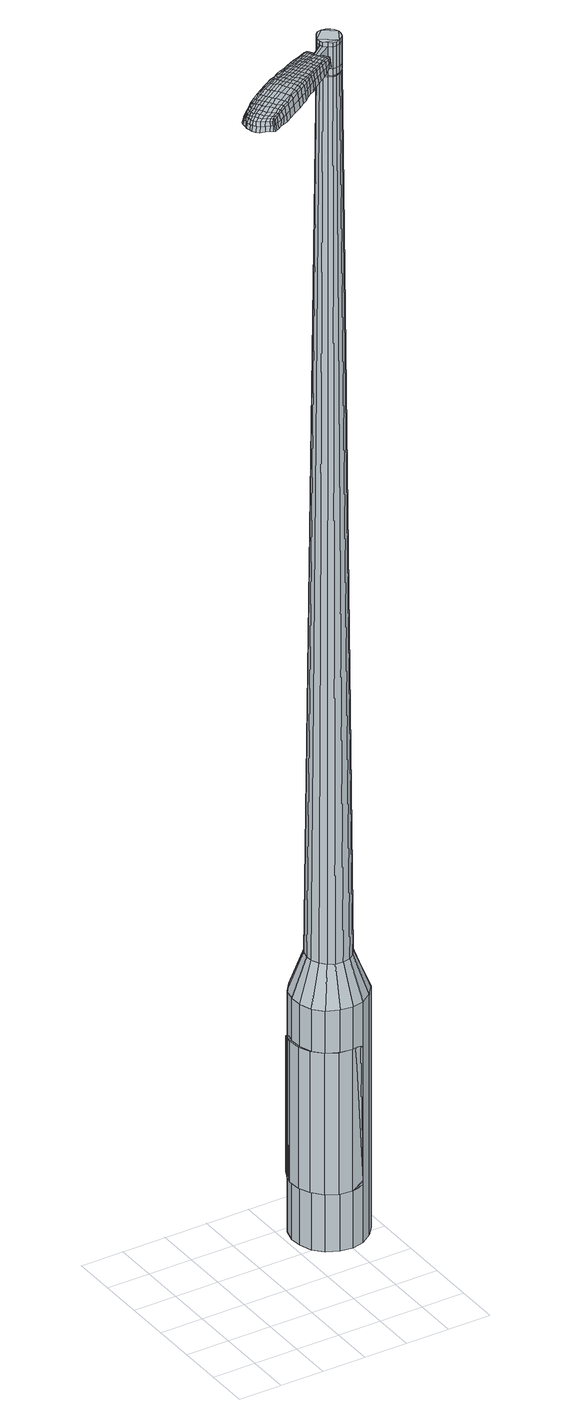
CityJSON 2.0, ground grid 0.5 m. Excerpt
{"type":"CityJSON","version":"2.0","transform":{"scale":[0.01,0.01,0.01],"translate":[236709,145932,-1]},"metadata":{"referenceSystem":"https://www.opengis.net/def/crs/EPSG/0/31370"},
"CityObjects":{
"object1":{"type":"GenericCityObject","attributes":{"cluster":701,"mean_distance_to_centroid":0.222,"new_centroid_x":236710.99,"new_centroid_y":145933.77,"mean_distance_to_camera":10.14,"H1":7.83,"H2":7.66,"Z_final":113.76,"cluster2":-1,"proj_x":236708.75,"proj_y":145930.34,"id_line":43641,"bearing_l":123.21,"distance":4.1,"orientation":"left","G_obj":213.21},"geometry":[{"type":"MultiSurface","lod":"2","boundaries":[[[0,1,2,3]],[[1,4,5,2]],[[4,6,7,5]],[[6,8,9,7]],[[8,10,11,9]],[[10,12,13,11]],[[12,14,15,13]],[[14,16,17,15]],[[16,18,19,17]],[[18,20,21,19]],[[20,22,23,21]],[[22,24,25,23]],[[24,26,27,25]],[[26,28,29,27]],[[28,30,31,29]],[[30,32,33,31]],[[32,34,35,33]],[[34,0,3,35]],[[36,37,38,39]],[[38,40,41,42]],[[41,43,42]],[[42,44,45,46]],[[45,47,46]],[[46,48,49,50]],[[49,51,50]],[[42,46,50,38]],[[50,52,39,38]],[[53,36,39]],[[2,5,7,35]],[[7,9,11,15]],[[11,13,15]],[[15,17,19,23]],[[19,21,23]],[[23,25,27,31]],[[27,29,31]],[[15,23,31,7]],[[31,33,35,7]],[[3,2,35]],[[1,0,54,55]],[[0,34,56,54]],[[34,32,57,56]],[[32,30,58,57]],[[30,28,59,58]],[[28,26,60,59]],[[26,24,61,60]],[[24,22,62,61]],[[22,20,63,62]],[[20,18,64,63]],[[18,16,65,64]],[[16,14,66,65]],[[14,12,67,66]],[[12,10,68,67]],[[10,8,69,68]],[[8,6,70,69]],[[6,4,71,70]],[[4,1,55,71]],[[55,54,72,73]],[[54,56,74,72]],[[56,57,75,74]],[[57,58,76,75]],[[58,59,77,76]],[[59,60,78,77]],[[60,61,79,78]],[[61,62,80,79]],[[62,63,81,80]],[[63,64,82,81]],[[64,65,83,82]],[[65,66,84,83]],[[66,67,85,84]],[[67,68,86,85]],[[68,69,87,86]],[[69,70,88,87]],[[70,71,89,88]],[[71,55,73,89]],[[90,91,92,73]],[[74,93,91,90]],[[94,95,93,74]],[[96,97,95,94]],[[98,99,97,96]],[[78,100,99,98]],[[101,102,100,78]],[[80,103,102,101]],[[104,105,103,80]],[[106,107,105,104]],[[108,109,107,106]],[[110,111,109,108]],[[112,113,111,110]],[[114,115,113,112]],[[87,116,115,114]],[[88,117,116,87]],[[118,119,117,88]],[[73,92,119,118]],[[120,121,122,123]],[[124,120,123,125]],[[126,124,125,127]],[[128,126,127,129]],[[130,128,129,131]],[[132,130,131,133]],[[134,132,133,135]],[[136,134,135,137]],[[138,136,137,139]],[[140,138,139,141]],[[142,140,141,143]],[[144,142,143,145]],[[146,144,145,147]],[[148,146,147,149]],[[150,148,149,151]],[[152,150,151,153]],[[72,90,73]],[[72,74,90]],[[75,94,74]],[[75,76,96,94]],[[76,77,98,96]],[[77,78,98]],[[79,101,78]],[[79,80,101]],[[81,104,80]],[[81,82,106,104]],[[82,83,108,106]],[[83,84,110,108]],[[84,85,112,110]],[[85,86,114,112]],[[86,87,114]],[[89,118,88]],[[89,73,118]],[[154,92,91]],[[155,119,92]],[[155,117,119]],[[156,115,116]],[[156,157,113,115]],[[157,158,111,113]],[[158,159,109,111]],[[159,160,107,109]],[[160,161,105,107]],[[161,103,105]],[[162,102,103]],[[162,100,102]],[[163,99,100]],[[163,164,97,99]],[[164,165,95,97]],[[165,93,95]],[[154,91,93]],[[39,52,152,166]],[[92,154,167,153]],[[53,39,166,121]],[[154,93,122,167]],[[36,53,121,120]],[[93,165,123,122]],[[37,36,120,124]],[[165,164,125,123]],[[38,37,124,126]],[[164,163,127,125]],[[40,38,126,128]],[[163,100,129,127]],[[41,40,128,130]],[[100,162,131,129]],[[43,41,130,132]],[[162,103,133,131]],[[42,43,132,134]],[[103,161,135,133]],[[44,42,134,136]],[[161,160,137,135]],[[45,44,136,138]],[[160,159,139,137]],[[47,45,138,140]],[[159,158,141,139]],[[46,47,140,142]],[[158,157,143,141]],[[48,46,142,144]],[[157,156,145,143]],[[49,48,144,146]],[[156,116,147,145]],[[51,49,146,148]],[[116,117,149,147]],[[50,51,148,150]],[[117,155,151,149]],[[52,50,150,152]],[[155,92,153,151]],[[152,153,168,169]],[[153,167,170,168]],[[167,122,171,170]],[[122,121,172,171]],[[121,166,173,172]],[[166,152,169,173]],[[174,175,176,177]],[[178,174,177,179]],[[174,178,180,181]],[[175,174,181,182]],[[183,184,185,186]],[[187,183,186,188]],[[183,187,189,190]],[[184,183,190,191]],[[192,193,194,195]],[[196,192,195,197]],[[192,196,198,199]],[[193,192,199,200]],[[201,202,203,204]],[[205,201,204,206]],[[201,205,207,208]],[[202,201,208,209]],[[210,211,212,213]],[[214,210,213,215]],[[210,214,216,217]],[[211,210,217,218]],[[219,220,221,222]],[[223,219,222,224]],[[219,223,225,226]],[[220,219,226,227]],[[228,229,230,231]],[[220,228,231,221]],[[228,220,227,232]],[[229,228,232,233]],[[234,235,236,237]],[[229,234,237,230]],[[234,229,233,238]],[[235,234,238,239]],[[240,178,179,241]],[[235,240,241,236]],[[240,235,239,242]],[[178,240,242,180]],[[243,244,245,246]],[[247,243,246,248]],[[243,247,249,250]],[[244,243,250,251]],[[252,253,254,255]],[[244,252,255,245]],[[252,244,251,256]],[[253,252,256,257]],[[258,259,260,261]],[[253,258,261,254]],[[258,253,257,262]],[[259,258,262,263]],[[264,265,266,267]],[[259,264,267,260]],[[264,259,263,268]],[[265,264,268,269]],[[270,175,182,271]],[[265,270,271,266]],[[270,265,269,272]],[[175,270,272,176]],[[273,274,275,276]],[[277,273,276,278]],[[273,277,279,280]],[[274,273,280,281]],[[282,283,284,285]],[[274,282,285,275]],[[282,274,281,286]],[[283,282,286,287]],[[288,289,290,291]],[[283,288,291,284]],[[288,283,287,292]],[[289,288,292,293]],[[294,187,188,295]],[[289,294,295,290]],[[294,289,293,296]],[[187,294,296,189]],[[297,298,299,300]],[[301,297,300,302]],[[297,301,303,304]],[[298,297,304,305]],[[306,307,308,309]],[[298,306,309,299]],[[306,298,305,310]],[[307,306,310,311]],[[312,313,314,315]],[[307,312,315,308]],[[312,307,311,316]],[[313,312,316,317]],[[318,319,320,321]],[[313,318,321,314]],[[318,313,317,322]],[[319,318,322,323]],[[324,184,191,325]],[[319,324,325,320]],[[324,319,323,326]],[[184,324,326,185]],[[327,213,212,328]],[[329,327,328,330]],[[327,329,331,332]],[[213,327,332,215]],[[333,329,330,334]],[[335,333,334,336]],[[333,335,337,338]],[[329,333,338,331]],[[339,335,336,340]],[[341,339,340,342]],[[339,341,343,344]],[[335,339,344,337]],[[345,341,342,346]],[[347,345,346,348]],[[345,347,349,350]],[[341,345,350,343]],[[351,347,348,352]],[[202,351,352,203]],[[351,202,209,353]],[[347,351,353,349]],[[354,355,200,199]],[[356,354,199,198]],[[354,356,357,358]],[[355,354,358,359]],[[360,361,359,358]],[[362,360,358,357]],[[360,362,363,364]],[[361,360,364,365]],[[366,367,365,364]],[[368,366,364,363]],[[366,368,369,370]],[[367,366,370,371]],[[372,373,371,370]],[[374,372,370,369]],[[372,374,207,205]],[[373,372,205,206]],[[375,376,377,378]],[[277,375,378,279]],[[375,277,278,379]],[[376,375,379,380]],[[381,196,197,382]],[[376,381,382,377]],[[381,376,380,383]],[[196,381,383,198]],[[384,385,386,387]],[[223,384,387,225]],[[384,223,224,388]],[[385,384,388,389]],[[390,391,392,393]],[[385,390,393,386]],[[390,385,389,394]],[[391,390,394,395]],[[396,193,200,397]],[[391,396,397,392]],[[396,391,395,398]],[[193,396,398,194]],[[399,400,401,402]],[[181,399,402,182]],[[399,181,180,403]],[[400,399,403,404]],[[405,406,407,408]],[[400,405,408,401]],[[405,400,404,409]],[[406,405,409,410]],[[411,204,203,412]],[[406,411,412,407]],[[411,406,410,413]],[[204,411,413,206]],[[414,415,416,417]],[[186,414,417,188]],[[414,186,185,418]],[[415,414,418,419]],[[420,208,207,421]],[[415,420,421,416]],[[420,415,419,422]],[[208,420,422,209]],[[423,424,425,426]],[[301,423,426,303]],[[423,301,302,427]],[[424,423,427,428]],[[429,214,215,430]],[[424,429,430,425]],[[429,424,428,431]],[[214,429,431,216]],[[432,433,434,435]],[[247,432,435,249]],[[432,247,248,436]],[[433,432,436,437]],[[438,439,440,441]],[[433,438,441,434]],[[438,433,437,442]],[[439,438,442,443]],[[444,211,218,445]],[[439,444,445,440]],[[444,439,443,446]],[[211,444,446,212]],[[447,448,437,436]],[[246,447,436,248]],[[447,246,245,449]],[[448,447,449,450]],[[451,452,443,442]],[[448,451,442,437]],[[451,448,450,453]],[[452,451,453,454]],[[455,328,212,446]],[[452,455,446,443]],[[455,452,454,456]],[[328,455,456,330]],[[457,458,459,460]],[[304,457,460,305]],[[457,304,303,426]],[[458,457,426,425]],[[461,332,331,462]],[[458,461,462,459]],[[461,458,425,430]],[[332,461,430,215]],[[463,464,450,449]],[[255,463,449,245]],[[463,255,254,465]],[[464,463,465,466]],[[467,468,454,453]],[[464,467,453,450]],[[467,464,466,469]],[[468,467,469,470]],[[471,334,330,456]],[[468,471,456,454]],[[471,468,470,472]],[[334,471,472,336]],[[473,474,475,476]],[[310,473,476,311]],[[473,310,305,460]],[[474,473,460,459]],[[477,338,337,478]],[[474,477,478,475]],[[477,474,459,462]],[[338,477,462,331]],[[479,480,466,465]],[[261,479,465,254]],[[479,261,260,481]],[[480,479,481,482]],[[483,484,470,469]],[[480,483,469,466]],[[483,480,482,485]],[[484,483,485,486]],[[487,340,336,472]],[[484,487,472,470]],[[487,484,486,488]],[[340,487,488,342]],[[489,490,491,492]],[[316,489,492,317]],[[489,316,311,476]],[[490,489,476,475]],[[493,344,343,494]],[[490,493,494,491]],[[493,490,475,478]],[[344,493,478,337]],[[495,496,482,481]],[[267,495,481,260]],[[495,267,266,497]],[[496,495,497,498]],[[499,500,486,485]],[[496,499,485,482]],[[499,496,498,501]],[[500,499,501,502]],[[503,346,342,488]],[[500,503,488,486]],[[503,500,502,504]],[[346,503,504,348]],[[505,506,507,508]],[[322,505,508,323]],[[505,322,317,492]],[[506,505,492,491]],[[509,350,349,510]],[[506,509,510,507]],[[509,506,491,494]],[[350,509,494,343]],[[511,512,498,497]],[[271,511,497,266]],[[511,271,182,402]],[[512,511,402,401]],[[513,514,502,501]],[[512,513,501,498]],[[513,512,401,408]],[[514,513,408,407]],[[515,352,348,504]],[[514,515,504,502]],[[515,514,407,412]],[[352,515,412,203]],[[516,517,419,418]],[[326,516,418,185]],[[516,326,323,508]],[[517,516,508,507]],[[518,353,209,422]],[[517,518,422,419]],[[518,517,507,510]],[[353,518,510,349]],[[519,520,380,379]],[[276,519,379,278]],[[519,276,275,521]],[[520,519,521,522]],[[523,356,198,383]],[[520,523,383,380]],[[523,520,522,524]],[[356,523,524,357]],[[525,526,527,528]],[[226,525,528,227]],[[525,226,225,387]],[[526,525,387,386]],[[529,530,531,532]],[[526,529,532,527]],[[529,526,386,393]],[[530,529,393,392]],[[533,355,359,534]],[[530,533,534,531]],[[533,530,392,397]],[[355,533,397,200]],[[535,536,522,521]],[[285,535,521,275]],[[535,285,284,537]],[[536,535,537,538]],[[539,362,357,524]],[[536,539,524,522]],[[539,536,538,540]],[[362,539,540,363]],[[541,542,543,544]],[[232,541,544,233]],[[541,232,227,528]],[[542,541,528,527]],[[545,546,547,548]],[[542,545,548,543]],[[545,542,527,532]],[[546,545,532,531]],[[549,361,365,550]],[[546,549,550,547]],[[549,546,531,534]],[[361,549,534,359]],[[551,552,538,537]],[[291,551,537,284]],[[551,291,290,553]],[[552,551,553,554]],[[555,368,363,540]],[[552,555,540,538]],[[555,552,554,556]],[[368,555,556,369]],[[557,558,559,560]],[[238,557,560,239]],[[557,238,233,544]],[[558,557,544,543]],[[561,562,563,564]],[[558,561,564,559]],[[561,558,543,548]],[[562,561,548,547]],[[565,367,371,566]],[[562,565,566,563]],[[565,562,547,550]],[[367,565,550,365]],[[567,568,554,553]],[[295,567,553,290]],[[567,295,188,417]],[[568,567,417,416]],[[569,374,369,556]],[[568,569,556,554]],[[569,568,416,421]],[[374,569,421,207]],[[570,571,404,403]],[[242,570,403,180]],[[570,242,239,560]],[[571,570,560,559]],[[572,573,410,409]],[[571,572,409,404]],[[572,571,559,564]],[[573,572,564,563]],[[574,373,206,413]],[[573,574,413,410]],[[574,573,563,566]],[[373,574,566,371]],[[575,576,577,578]],[[578,577,579,580]],[[581,579,577,582]],[[582,577,576,583]],[[584,585,586,587]],[[587,586,588,589]],[[590,588,586,591]],[[591,586,585,592]],[[593,594,595,596]],[[596,595,597,598]],[[599,597,595,600]],[[600,595,594,601]],[[602,603,604,605]],[[605,604,606,607]],[[608,606,604,609]],[[609,604,603,610]],[[611,612,613,614]],[[614,613,615,616]],[[617,615,613,618]],[[618,613,612,619]],[[620,621,622,623]],[[623,622,624,625]],[[626,624,622,627]],[[627,622,621,628]],[[629,630,631,632]],[[632,631,621,620]],[[628,621,631,633]],[[633,631,630,634]],[[635,636,637,638]],[[638,637,630,629]],[[634,630,637,639]],[[639,637,636,640]],[[580,579,641,642]],[[642,641,636,635]],[[640,636,641,643]],[[643,641,579,581]],[[644,645,646,647]],[[647,646,648,649]],[[650,648,646,651]],[[651,646,645,652]],[[653,654,655,656]],[[656,655,645,644]],[[652,645,655,657]],[[657,655,654,658]],[[659,660,661,662]],[[662,661,654,653]],[[658,654,661,663]],[[663,661,660,664]],[[665,666,667,668]],[[668,667,660,659]],[[664,660,667,669]],[[669,667,666,670]],[[583,576,671,672]],[[672,671,666,665]],[[670,666,671,673]],[[673,671,576,575]],[[674,675,676,677]],[[677,676,678,679]],[[680,678,676,681]],[[681,676,675,682]],[[683,684,685,686]],[[686,685,675,674]],[[682,675,685,687]],[[687,685,684,688]],[[689,690,691,692]],[[692,691,684,683]],[[688,684,691,693]],[[693,691,690,694]],[[589,588,695,696]],[[696,695,690,689]],[[694,690,695,697]],[[697,695,588,590]],[[698,699,700,701]],[[701,700,702,703]],[[704,702,700,705]],[[705,700,699,706]],[[707,708,709,710]],[[710,709,699,698]],[[706,699,709,711]],[[711,709,708,712]],[[713,714,715,716]],[[716,715,708,707]],[[712,708,715,717]],[[717,715,714,718]],[[719,720,721,722]],[[722,721,714,713]],[[718,714,721,723]],[[723,721,720,724]],[[592,585,725,726]],[[726,725,720,719]],[[724,720,725,727]],[[727,725,585,584]],[[611,614,728,729]],[[729,728,730,731]],[[732,730,728,733]],[[733,728,614,616]],[[731,730,734,735]],[[735,734,736,737]],[[738,736,734,739]],[[739,734,730,732]],[[737,736,740,741]],[[741,740,742,743]],[[744,742,740,745]],[[745,740,736,738]],[[743,742,746,747]],[[747,746,748,749]],[[750,748,746,751]],[[751,746,742,744]],[[749,748,752,753]],[[753,752,603,602]],[[610,603,752,754]],[[754,752,748,750]],[[601,755,756,600]],[[600,756,757,599]],[[758,757,756,759]],[[759,756,755,760]],[[760,761,762,759]],[[759,762,763,758]],[[764,763,762,765]],[[765,762,761,766]],[[766,767,768,765]],[[765,768,769,764]],[[770,769,768,771]],[[771,768,767,772]],[[772,773,774,771]],[[771,774,775,770]],[[608,775,774,606]],[[606,774,773,607]],[[776,777,778,779]],[[779,778,678,680]],[[679,678,778,780]],[[780,778,777,781]],[[598,597,782,783]],[[783,782,777,776]],[[781,777,782,784]],[[784,782,597,599]],[[785,786,787,788]],[[788,787,624,626]],[[625,624,787,789]],[[789,787,786,790]],[[791,792,793,794]],[[794,793,786,785]],[[790,786,793,795]],[[795,793,792,796]],[[601,594,797,798]],[[798,797,792,791]],[[796,792,797,799]],[[799,797,594,593]],[[800,801,802,803]],[[803,802,582,583]],[[581,582,802,804]],[[804,802,801,805]],[[806,807,808,809]],[[809,808,801,800]],[[805,801,808,810]],[[810,808,807,811]],[[602,605,812,813]],[[813,812,807,806]],[[811,807,812,814]],[[814,812,605,607]],[[815,816,817,818]],[[818,817,587,589]],[[584,587,817,819]],[[819,817,816,820]],[[608,609,821,822]],[[822,821,816,815]],[[820,816,821,823]],[[823,821,609,610]],[[824,825,826,827]],[[827,826,702,704]],[[703,702,826,828]],[[828,826,825,829]],[[616,615,830,831]],[[831,830,825,824]],[[829,825,830,832]],[[832,830,615,617]],[[833,648,834]],[[834,648,650]],[[649,648,835]],[[835,648,833,836]],[[837,838,839,840]],[[840,839,833,834]],[[836,833,839,841]],[[841,839,838,842]],[[619,612,843,844]],[[844,843,838,837]],[[842,838,843,845]],[[845,843,612,611]],[[836,846,847,835]],[[835,847,647,649]],[[644,647,847,848]],[[848,847,846,849]],[[842,850,851,841]],[[841,851,846,836]],[[849,846,851,852]],[[852,851,850,853]],[[611,729,854,845]],[[845,854,850,842]],[[853,850,854,855]],[[855,854,729,731]],[[856,857,858,859]],[[859,858,705,706]],[[704,705,858,827]],[[827,858,857,824]],[[732,733,860,861]],[[861,860,857,856]],[[824,857,860,831]],[[831,860,733,616]],[[849,862,863,848]],[[848,863,656,644]],[[653,656,863,864]],[[864,863,862,865]],[[853,866,867,852]],[[852,867,862,849]],[[865,862,867,868]],[[868,867,866,869]],[[731,735,870,855]],[[855,870,866,853]],[[869,866,870,871]],[[871,870,735,737]],[[872,873,874,875]],[[875,874,711,712]],[[706,711,874,859]],[[859,874,873,856]],[[738,739,876,877]],[[877,876,873,872]],[[856,873,876,861]],[[861,876,739,732]],[[865,878,879,864]],[[864,879,662,653]],[[659,662,879,880]],[[880,879,878,881]],[[869,882,883,868]],[[868,883,878,865]],[[881,878,883,884]],[[884,883,882,885]],[[737,741,886,871]],[[871,886,882,869]],[[885,882,886,887]],[[887,886,741,743]],[[888,889,890,891]],[[891,890,717,718]],[[712,717,890,875]],[[875,890,889,872]],[[744,745,892,893]],[[893,892,889,888]],[[872,889,892,877]],[[877,892,745,738]],[[881,894,895,880]],[[880,895,668,659]],[[665,668,895,896]],[[896,895,894,897]],[[885,898,899,884]],[[884,899,894,881]],[[897,894,899,900]],[[900,899,898,901]],[[743,747,902,887]],[[887,902,898,885]],[[901,898,902,903]],[[903,902,747,749]],[[904,905,906,907]],[[907,906,723,724]],[[718,723,906,891]],[[891,906,905,888]],[[750,751,908,909]],[[909,908,905,904]],[[888,905,908,893]],[[893,908,751,744]],[[897,910,911,896]],[[896,911,672,665]],[[583,672,911,803]],[[803,911,910,800]],[[901,912,913,900]],[[900,913,910,897]],[[800,910,913,809]],[[809,913,912,806]],[[749,753,914,903]],[[903,914,912,901]],[[806,912,914,813]],[[813,914,753,602]],[[820,915,916,819]],[[819,916,727,584]],[[724,727,916,907]],[[907,916,915,904]],[[610,754,917,823]],[[823,917,915,820]],[[904,915,917,909]],[[909,917,754,750]],[[781,918,919,780]],[[780,919,677,679]],[[674,677,919,920]],[[920,919,918,921]],[[599,757,922,784]],[[784,922,918,781]],[[921,918,922,923]],[[923,922,757,758]],[[924,925,926,927]],[[927,926,627,628]],[[626,627,926,788]],[[788,926,925,785]],[[928,929,930,931]],[[931,930,925,924]],[[785,925,930,794]],[[794,930,929,791]],[[760,755,932,933]],[[933,932,929,928]],[[791,929,932,798]],[[798,932,755,601]],[[921,934,935,920]],[[920,935,686,674]],[[683,686,935,936]],[[936,935,934,937]],[[758,763,938,923]],[[923,938,934,921]],[[937,934,938,939]],[[939,938,763,764]],[[940,941,942,943]],[[943,942,633,634]],[[628,633,942,927]],[[927,942,941,924]],[[944,945,946,947]],[[947,946,941,940]],[[924,941,946,931]],[[931,946,945,928]],[[766,761,948,949]],[[949,948,945,944]],[[928,945,948,933]],[[933,948,761,760]],[[937,950,951,936]],[[936,951,692,683]],[[689,692,951,952]],[[952,951,950,953]],[[764,769,954,939]],[[939,954,950,937]],[[953,950,954,955]],[[955,954,769,770]],[[956,957,958,959]],[[959,958,639,640]],[[634,639,958,943]],[[943,958,957,940]],[[960,961,962,963]],[[963,962,957,956]],[[940,957,962,947]],[[947,962,961,944]],[[772,767,964,965]],[[965,964,961,960]],[[944,961,964,949]],[[949,964,767,766]],[[953,966,967,952]],[[952,967,696,689]],[[589,696,967,818]],[[818,967,966,815]],[[770,775,968,955]],[[955,968,966,953]],[[815,966,968,822]],[[822,968,775,608]],[[805,969,970,804]],[[804,970,643,581]],[[640,643,970,959]],[[959,970,969,956]],[[811,971,972,810]],[[810,972,969,805]],[[956,969,972,963]],[[963,972,971,960]],[[607,773,973,814]],[[814,973,971,811]],[[960,971,973,965]],[[965,973,773,772]],[[575,578,177,176]],[[578,580,179,177]],[[590,591,190,189]],[[591,592,191,190]],[[593,596,195,194]],[[596,598,197,195]],[[617,618,217,216]],[[618,619,218,217]],[[620,623,222,221]],[[623,625,224,222]],[[629,632,231,230]],[[632,620,221,231]],[[635,638,237,236]],[[638,629,230,237]],[[580,642,241,179]],[[642,635,236,241]],[[650,651,250,249]],[[651,652,251,250]],[[652,657,256,251]],[[657,658,257,256]],[[658,663,262,257]],[[663,664,263,262]],[[664,669,268,263]],[[669,670,269,268]],[[670,673,272,269]],[[673,575,176,272]],[[680,681,280,279]],[[681,682,281,280]],[[682,687,286,281]],[[687,688,287,286]],[[688,693,292,287]],[[693,694,293,292]],[[694,697,296,293]],[[697,590,189,296]],[[698,701,300,299]],[[701,703,302,300]],[[707,710,309,308]],[[710,698,299,309]],[[713,716,315,314]],[[716,707,308,315]],[[719,722,321,320]],[[722,713,314,321]],[[592,726,325,191]],[[726,719,320,325]],[[776,779,378,377]],[[779,680,279,378]],[[598,783,382,197]],[[783,776,377,382]],[[625,789,388,224]],[[789,790,389,388]],[[790,795,394,389]],[[795,796,395,394]],[[796,799,398,395]],[[799,593,194,398]],[[703,828,427,302]],[[828,829,428,427]],[[829,832,431,428]],[[832,617,216,431]],[[834,435,434]],[[834,650,249,435]],[[837,840,441,440]],[[840,834,434,441]],[[619,844,445,218]],[[844,837,440,445]],[[974,975,976,977]],[[978,979,977,976]],[[980,981,982,983]],[[984,985,986,987]],[[975,988,989,976]],[[990,978,976,989]],[[991,980,983,992]],[[993,994,985,984]],[[988,995,996,989]],[[996,997,990,989]],[[998,991,992,999]],[[1000,994,993,1001]],[[995,1002,1003,996]],[[1003,1004,997,996]],[[1005,998,999,1006]],[[1007,1000,1001,1008]],[[1009,1010,1011,1012]],[[1013,1014,1010,1009]],[[1013,1015,1016,1014]],[[1015,1017,1018,1016]],[[1019,1020,1021,1022]],[[1023,1024,1020,1019]],[[1025,1024,1023]],[[1026,1027,1024,1025]],[[1022,1011,1010,1019]],[[1019,1010,1014,1023]],[[1014,1016,1025,1023]],[[1016,1018,1026,1025]],[[983,982,979,978]],[[992,983,978,990]],[[997,999,992,990]],[[1004,1006,999,997]],[[984,987,981,980]],[[993,984,980,991]],[[1001,993,991,998]],[[1008,1001,998,1005]],[[985,1009,1012,986]],[[994,1013,1009,985]],[[1015,1013,994,1000]],[[1017,1015,1000,1007]],[[1028,1029,1030,1031]],[[1030,1032,1033,1034]],[[1030,1034,1035,1036]],[[1030,1036,1031]],[[1037,1028,1031,1038]],[[1039,1038,1031,1040]],[[1041,1040,1031]],[[1042,1030,1029,1043]],[[1044,1042,1043,1045]],[[1046,1044,1045,1047]],[[1048,1046,1047,1049]],[[1050,1048,1049,1051]],[[1051,1052,1053,1054]],[[1051,1054,1055,1056]],[[1051,1056,1057,1058]],[[1057,1059,1060,1061]],[[1057,1061,1062,1063]],[[1057,1063,1058]],[[1051,1058,1050]],[[1064,1065,1029,1028]],[[1066,1067,1032,1030]],[[1068,1069,1041,1031]],[[1065,1070,1043,1029]],[[1071,1066,1030,1042]],[[1070,1072,1045,1043]],[[1073,1071,1042,1044]],[[1072,1074,1047,1045]],[[1075,1073,1044,1046]],[[1074,1076,1049,1047]],[[1077,1075,1046,1048]],[[1076,1078,1051,1049]],[[1079,1077,1048,1050]],[[1078,1080,1052,1051]],[[1081,1082,1059,1057]],[[1083,1079,1050,1058]],[[1053,1052,1080,1084]],[[1054,1053,1084,1085]],[[1055,1054,1085,1086]],[[1056,1055,1086,1087]],[[1057,1056,1087,1081]],[[1088,1064,1028,1037]],[[1089,1088,1037,1038]],[[1090,1089,1038,1039]],[[1091,1090,1039,1040]],[[1069,1091,1040,1041]],[[1033,1032,1067,1092]],[[1060,1059,1082,1093]],[[1034,1033,1092,1094]],[[1035,1034,1094,1095]],[[1036,1035,1095,1096]],[[1031,1036,1096,1068]],[[1061,1060,1093,1097]],[[1062,1061,1097,1098]],[[1063,1062,1098,1099]],[[1058,1063,1099,1083]]]}]}
},
"vertices":[
[163,151,384],[158,165,384],[158,165,96],[163,151,96],[157,179,384],[157,179,96],[161,193,384],[161,193,96],[170,205,384],[170,205,96],[182,213,384],[182,213,96],[196,217,384],[196,217,96],[211,215,384],[211,215,96],[224,208,384],[224,208,96],[234,198,384],[234,198,96],[240,184,384],[240,184,96],[241,169,384],[241,169,96],[237,155,384],[237,155,96],[228,144,384],[228,144,96],[215,135,384],[215,135,96],[201,132,384],[201,132,96],[187,134,384],[187,134,96],[173,140,384],[173,140,96],[195,161,1524],[199,161,1524],[204,162,1524],[187,167,1524],[208,165,1524],[211,168,1524],[212,177,1524],[212,173,1524],[210,182,1524],[207,185,1524],[198,188,1524],[203,187,1524],[193,187,1524],[190,184,1524],[185,176,1524],[187,180,1524],[186,171,1524],[191,164,1524],[178,161,429],[174,169,429],[184,154,429],[191,150,429],[200,149,429],[209,151,429],[216,156,429],[221,163,429],[224,171,429],[223,180,429],[220,188,429],[214,195,429],[206,198,429],[197,200,429],[189,198,429],[181,193,429],[176,186,429],[174,177,429],[187,167,1483],[186,171,1483],[191,164,1483],[195,161,1483],[199,161,1483],[204,162,1483],[208,165,1483],[211,168,1483],[212,173,1483],[212,177,1483],[210,182,1483],[207,185,1483],[203,187,1483],[198,188,1483],[193,187,1483],[190,184,1483],[187,180,1483],[185,176,1483],[188,167,1483],[188,167,1485],[186,171,1485],[191,164,1485],[195,162,1483],[195,162,1485],[199,162,1483],[199,162,1485],[204,163,1483],[204,163,1485],[208,165,1485],[210,169,1483],[210,169,1485],[212,173,1485],[211,177,1483],[211,177,1485],[210,181,1483],[210,181,1485],[206,185,1483],[206,185,1485],[202,187,1483],[202,187,1485],[198,187,1483],[198,187,1485],[194,186,1483],[194,186,1485],[190,184,1485],[187,180,1485],[186,176,1483],[186,176,1485],[195,161,1519],[191,164,1519],[191,164,1493],[195,161,1493],[199,161,1519],[199,161,1493],[204,162,1519],[204,162,1493],[208,165,1519],[208,165,1493],[211,168,1519],[211,168,1493],[212,173,1519],[212,173,1493],[212,177,1519],[212,177,1493],[210,182,1519],[210,182,1493],[207,185,1519],[207,185,1493],[203,187,1519],[203,187,1493],[198,188,1519],[198,188,1493],[193,187,1519],[193,187,1493],[190,184,1519],[190,184,1493],[187,180,1519],[187,180,1493],[185,176,1519],[185,176,1493],[186,171,1519],[186,171,1493],[187,167,1485],[185,176,1485],[193,187,1485],[198,188,1485],[203,187,1485],[207,185,1485],[210,182,1485],[212,177,1485],[211,168,1485],[204,162,1485],[199,161,1485],[195,161,1485],[187,167,1519],[187,167,1493],[170,159,1513],[170,159,1518],[172,157,1513],[174,154,1513],[174,154,1518],[172,157,1518],[99,133,1519],[105,136,1518],[103,137,1509],[97,133,1510],[92,128,1519],[90,129,1510],[93,127,1526],[101,132,1525],[107,135,1525],[120,100,1519],[126,104,1518],[126,106,1525],[120,102,1525],[113,95,1519],[113,97,1526],[113,93,1510],[120,98,1510],[126,102,1509],[49,75,1519],[47,78,1519],[46,77,1513],[48,74,1513],[52,72,1519],[51,71,1513],[53,73,1524],[50,76,1524],[48,79,1524],[111,115,1530],[117,119,1529],[115,122,1529],[109,118,1530],[103,110,1531],[102,113,1531],[106,107,1530],[113,112,1530],[119,116,1529],[178,160,1512],[177,162,1512],[176,161,1517],[177,159,1517],[180,157,1512],[179,157,1517],[179,156,1506],[178,159,1506],[176,162,1506],[50,99,1519],[53,101,1519],[51,102,1512],[49,100,1512],[49,97,1518],[47,98,1512],[50,97,1522],[51,98,1523],[54,100,1524],[57,104,1519],[61,108,1519],[59,108,1512],[55,105,1512],[58,103,1524],[62,107,1525],[66,111,1519],[72,116,1519],[70,116,1511],[64,112,1511],[67,110,1526],[74,115,1526],[82,122,1519],[80,122,1510],[83,121,1526],[163,169,1513],[157,166,1513],[158,165,1518],[164,169,1517],[168,172,1512],[168,171,1516],[167,172,1506],[162,170,1507],[155,166,1507],[150,162,1514],[144,158,1515],[145,158,1520],[151,161,1519],[149,162,1507],[142,159,1507],[137,155,1515],[131,151,1516],[132,150,1522],[138,154,1521],[135,155,1508],[129,151,1508],[124,147,1517],[118,143,1517],[119,143,1524],[126,146,1523],[122,148,1508],[116,144,1509],[111,140,1518],[113,139,1524],[110,140,1509],[69,69,1519],[72,70,1519],[72,71,1524],[69,70,1523],[67,68,1518],[67,69,1522],[67,66,1512],[69,67,1512],[72,68,1512],[77,72,1519],[82,75,1519],[81,77,1525],[76,74,1524],[76,71,1512],[81,73,1512],[87,78,1519],[94,82,1519],[93,84,1526],[87,80,1526],[87,76,1511],[93,80,1511],[103,89,1519],[103,90,1526],[103,87,1510],[180,144,1513],[174,139,1513],[173,138,1507],[179,143,1507],[184,148,1512],[184,146,1506],[183,148,1516],[180,145,1517],[174,141,1518],[168,135,1514],[161,130,1515],[161,129,1507],[167,133,1507],[167,136,1519],[161,132,1520],[155,126,1515],[149,122,1516],[149,120,1508],[155,124,1508],[155,128,1521],[149,123,1522],[144,117,1517],[138,113,1517],[137,111,1509],[143,115,1508],[143,119,1523],[138,115,1524],[132,109,1518],[131,107,1509],[132,110,1524],[173,156,1519],[171,158,1519],[167,152,1520],[165,154,1520],[168,150,1520],[174,154,1519],[160,148,1522],[159,150,1522],[154,144,1523],[153,146,1523],[156,141,1523],[162,145,1521],[148,140,1524],[146,142,1524],[142,136,1525],[140,138,1525],[144,133,1525],[150,137,1524],[136,132,1526],[134,134,1526],[129,127,1527],[128,130,1527],[131,125,1527],[137,129,1526],[123,123,1528],[122,126,1528],[125,120,1528],[53,77,1527],[51,80,1527],[56,74,1526],[60,77,1527],[57,80,1528],[55,83,1528],[62,83,1529],[60,86,1529],[65,80,1528],[71,84,1530],[68,87,1530],[66,90,1530],[74,91,1531],[72,94,1531],[77,88,1530],[84,93,1531],[82,96,1531],[80,99,1531],[93,103,1531],[91,106,1531],[95,100,1531],[65,68,1518],[62,68,1519],[61,67,1513],[64,66,1513],[65,69,1523],[62,69,1523],[57,70,1519],[56,69,1513],[58,71,1524],[47,95,1518],[46,93,1518],[48,93,1523],[49,95,1523],[46,96,1513],[45,93,1513],[46,89,1519],[45,85,1519],[47,86,1524],[47,90,1523],[45,89,1513],[44,85,1513],[46,81,1519],[47,82,1524],[45,81,1513],[102,131,1528],[103,129,1528],[109,133,1528],[108,134,1527],[94,126,1528],[95,124,1529],[104,127,1529],[106,124,1530],[112,128,1529],[110,130,1528],[97,122,1529],[98,119,1530],[107,121,1530],[114,125,1529],[100,116,1531],[119,103,1528],[118,105,1529],[111,100,1529],[112,98,1528],[125,108,1527],[124,109,1528],[116,109,1529],[108,103,1530],[122,113,1528],[185,150,1512],[184,151,1512],[183,151,1517],[184,149,1517],[185,148,1506],[184,150,1506],[182,154,1512],[181,154,1517],[182,153,1506],[170,172,1512],[171,171,1512],[170,171,1506],[169,172,1506],[170,171,1517],[171,170,1517],[173,169,1512],[174,166,1512],[173,166,1506],[172,169,1506],[172,168,1517],[173,166,1517],[176,164,1512],[175,164,1506],[175,163,1517],[165,168,1519],[166,167,1519],[159,164,1520],[160,163,1520],[167,165,1519],[169,163,1519],[161,161,1520],[162,159,1520],[170,160,1519],[164,156,1520],[179,146,1519],[178,148,1519],[172,144,1520],[173,142,1520],[176,151,1519],[170,147,1520],[152,160,1521],[153,159,1521],[146,157,1522],[147,155,1522],[155,157,1521],[156,155,1521],[148,153,1522],[150,151,1523],[158,152,1522],[151,148,1523],[167,138,1521],[166,139,1521],[160,135,1522],[161,133,1522],[164,142,1521],[158,138,1522],[139,153,1523],[140,151,1523],[133,149,1524],[134,148,1524],[142,149,1523],[143,147,1524],[135,145,1525],[137,143,1525],[145,144,1524],[139,141,1525],[155,129,1523],[154,131,1523],[148,126,1524],[149,125,1524],[152,134,1524],[146,130,1525],[127,145,1525],[128,144,1525],[120,142,1526],[121,140,1526],[129,142,1526],[131,139,1526],[123,138,1527],[124,135,1527],[132,137,1526],[126,133,1527],[143,120,1525],[142,122,1525],[136,118,1526],[137,116,1526],[140,125,1526],[134,121,1527],[114,138,1527],[115,136,1527],[117,134,1527],[118,131,1528],[120,129,1528],[131,112,1527],[130,114,1527],[128,117,1528],[67,70,1525],[64,71,1525],[70,72,1526],[68,72,1526],[60,72,1526],[64,74,1527],[51,96,1525],[50,94,1525],[53,96,1526],[54,99,1525],[49,91,1525],[49,87,1526],[53,90,1527],[53,93,1526],[50,84,1526],[53,86,1527],[75,74,1526],[73,75,1527],[80,77,1527],[78,79,1528],[69,77,1528],[75,81,1529],[58,102,1526],[57,100,1527],[62,103,1528],[63,105,1527],[57,97,1527],[58,93,1528],[63,97,1529],[63,100,1528],[59,90,1528],[65,94,1530],[86,81,1528],[84,82,1529],[93,85,1528],[91,87,1529],[80,85,1529],[88,89,1530],[68,109,1528],[68,107,1528],[75,112,1529],[74,113,1528],[68,104,1529],[69,101,1530],[77,106,1530],[76,109,1530],[71,98,1530],[78,102,1531],[102,92,1529],[101,93,1529],[98,96,1530],[84,120,1528],[85,118,1529],[86,115,1530],[87,112,1530],[89,109,1531],[104,135,1509],[106,134,1518],[100,131,1518],[98,131,1509],[93,126,1519],[91,127,1510],[94,126,1525],[102,130,1525],[108,134,1525],[125,108,1525],[125,106,1518],[119,102,1518],[119,104,1525],[112,97,1519],[112,99,1525],[112,95,1510],[119,100,1509],[124,104,1509],[48,78,1513],[49,79,1519],[51,76,1519],[50,76,1513],[54,74,1519],[53,73,1513],[55,75,1524],[52,77,1524],[50,80,1524],[115,122,1528],[117,119,1528],[111,115,1529],[109,118,1529],[103,110,1529],[101,113,1529],[105,107,1529],[113,112,1529],[119,116,1528],[174,160,1516],[175,161,1512],[177,158,1512],[176,158,1516],[178,156,1512],[177,156,1516],[178,155,1506],[176,158,1506],[174,160,1506],[53,100,1512],[54,100,1519],[52,98,1518],[50,98,1512],[50,96,1518],[49,97,1512],[51,96,1522],[53,97,1523],[55,99,1523],[61,107,1512],[62,106,1519],[58,103,1519],[56,103,1512],[59,102,1524],[64,105,1525],[72,114,1511],[73,114,1519],[67,110,1519],[65,110,1511],[68,109,1525],[75,113,1526],[83,120,1519],[81,121,1510],[85,119,1526],[159,163,1518],[157,164,1513],[164,168,1513],[165,167,1517],[169,170,1512],[168,169,1515],[167,170,1506],[163,168,1506],[156,164,1507],[146,156,1520],[144,156,1514],[151,160,1514],[152,160,1519],[149,161,1507],[143,157,1507],[133,148,1522],[131,149,1516],[138,153,1515],[139,152,1521],[136,153,1508],[130,150,1508],[120,141,1523],[119,142,1517],[125,145,1516],[127,145,1522],[123,146,1508],[117,142,1508],[112,138,1517],[114,137,1524],[111,139,1509],[71,73,1523],[71,72,1519],[69,71,1518],[68,72,1523],[67,70,1518],[67,71,1522],[67,68,1512],[69,69,1512],[71,70,1512],[81,78,1525],[81,77,1519],[76,74,1519],[75,75,1524],[76,72,1512],[81,75,1512],[92,86,1526],[92,84,1519],[86,80,1519],[86,81,1525],[86,78,1511],[92,82,1511],[102,90,1519],[102,92,1526],[102,88,1510],[172,140,1507],[172,141,1513],[178,145,1513],[178,144,1506],[182,149,1512],[182,147,1506],[181,149,1515],[178,147,1517],[172,142,1518],[160,130,1507],[160,132,1514],[166,137,1514],[166,135,1507],[166,138,1519],[160,133,1520],[148,121,1508],[148,123,1516],[154,128,1515],[154,126,1508],[154,129,1521],[148,125,1522],[136,112,1508],[136,114,1517],[142,119,1516],[142,117,1508],[142,120,1522],[136,116,1523],[130,110,1517],[130,108,1509],[130,112,1524],[172,156,1518],[171,158,1518],[166,152,1519],[165,154,1519],[168,149,1519],[174,153,1518],[160,148,1520],[158,150,1520],[154,144,1521],[152,146,1521],[155,141,1521],[162,145,1520],[147,139,1523],[146,142,1523],[141,135,1524],[140,138,1524],[143,133,1524],[149,137,1523],[135,131,1525],[134,134,1525],[129,127,1526],[127,130,1526],[131,124,1526],[137,129,1525],[123,123,1527],[121,126,1527],[125,120,1527],[52,81,1526],[54,78,1526],[57,76,1525],[60,78,1526],[57,80,1526],[55,83,1526],[61,87,1528],[63,84,1528],[65,81,1527],[71,85,1528],[69,88,1529],[67,90,1529],[73,94,1530],[74,91,1530],[77,88,1529],[84,93,1530],[82,96,1530],[80,99,1530],[91,106,1530],[93,103,1530],[95,100,1530],[62,69,1513],[62,70,1518],[65,70,1518],[65,68,1512],[65,71,1523],[63,71,1523],[58,72,1519],[57,71,1513],[59,73,1523],[50,92,1523],[49,92,1518],[49,94,1518],[51,94,1523],[48,95,1512],[47,93,1512],[49,86,1523],[47,85,1519],[48,89,1519],[49,89,1523],[47,89,1513],[47,85,1513],[48,82,1519],[49,83,1524],[47,82,1513],[109,132,1527],[103,128,1527],[102,129,1527],[108,133,1526],[95,125,1527],[96,124,1528],[112,127,1528],[106,123,1528],[104,126,1528],[110,130,1527],[97,121,1528],[98,118,1529],[107,121,1529],[113,124,1528],[100,116,1529],[110,101,1528],[117,106,1527],[118,104,1527],[111,100,1527],[124,109,1526],[123,110,1527],[115,109,1528],[108,104,1528],[121,113,1527],[181,150,1516],[182,150,1512],[183,149,1512],[182,149,1516],[183,148,1506],[182,149,1506],[180,153,1512],[179,153,1516],[180,152,1506],[169,169,1512],[168,170,1506],[169,169,1516],[169,168,1516],[171,165,1506],[172,165,1512],[171,167,1512],[170,167,1506],[170,167,1516],[172,164,1516],[174,163,1512],[173,163,1506],[173,162,1516],[165,166,1518],[165,167,1518],[159,163,1519],[159,162,1519],[168,162,1518],[167,164,1518],[161,160,1519],[162,158,1519],[169,160,1518],[163,156,1519],[171,144,1519],[177,148,1518],[178,147,1518],[172,143,1519],[175,150,1518],[170,146,1519],[153,158,1520],[153,159,1520],[146,155,1521],[147,155,1521],[156,154,1520],[154,157,1520],[148,153,1521],[149,150,1521],[157,152,1520],[151,148,1521],[159,135,1521],[165,139,1520],[166,138,1520],[160,134,1521],[163,142,1520],[157,138,1521],[140,151,1522],[140,152,1522],[133,148,1523],[134,147,1523],[143,146,1522],[141,149,1522],[135,145,1523],[137,142,1524],[144,144,1523],[138,140,1524],[147,126,1523],[153,131,1522],[154,130,1522],[148,125,1523],[151,134,1522],[145,129,1523],[128,143,1524],[127,144,1524],[121,140,1525],[121,139,1525],[130,139,1525],[129,141,1524],[123,137,1525],[124,135,1526],[132,136,1525],[126,132,1526],[135,118,1525],[141,122,1524],[142,121,1524],[136,117,1525],[139,125,1524],[133,121,1525],[115,136,1526],[115,137,1526],[118,131,1527],[116,133,1526],[120,128,1527],[129,114,1526],[130,113,1526],[127,117,1526],[65,72,1524],[67,72,1524],[70,73,1525],[68,74,1525],[61,74,1525],[64,75,1525],[54,96,1525],[52,94,1524],[52,96,1524],[55,98,1525],[54,90,1526],[51,87,1525],[51,91,1524],[54,93,1525],[51,84,1525],[54,86,1526],[73,76,1526],[75,76,1526],[80,79,1526],[78,79,1527],[69,78,1526],[75,82,1527],[63,103,1527],[58,99,1526],[59,101,1526],[64,104,1526],[64,97,1528],[58,93,1527],[58,96,1526],[64,100,1527],[59,90,1527],[65,94,1528],[83,83,1527],[85,82,1527],[92,86,1527],[90,87,1528],[80,85,1528],[87,90,1529],[75,111,1528],[69,106,1527],[69,108,1527],[75,112,1527],[77,105,1529],[70,101,1529],[69,104,1528],[76,108,1528],[71,97,1529],[78,102,1530],[100,94,1528],[102,93,1528],[98,97,1529],[85,117,1528],[85,119,1528],[88,112,1529],[86,115,1529],[89,109,1530],[168,171,1508],[171,165,1508],[144,148,1509],[139,155,1509],[125,137,1510],[120,144,1510],[92,116,1512],[86,124,1512],[102,133,1511],[107,126,1511],[76,106,1513],[65,98,1514],[61,106,1514],[71,114,1513],[175,159,1508],[148,141,1509],[130,130,1510],[97,108,1512],[112,118,1511],[82,98,1513],[70,91,1514],[179,154,1508],[152,135,1509],[135,122,1510],[102,100,1512],[117,110,1511],[75,83,1514],[87,90,1513],[182,148,1508],[156,128,1509],[139,115,1510],[107,92,1512],[122,102,1511],[80,76,1514],[92,82,1513],[55,90,1514],[51,87,1514],[47,93,1514],[50,97,1514],[59,83,1514],[55,81,1514],[64,76,1514],[59,75,1514],[68,69,1514],[63,69,1514],[49,82,1515],[48,77,1515],[47,78,1515],[46,85,1515],[51,78,1515],[49,76,1515],[54,75,1515],[56,71,1515],[50,75,1515],[204,132,334],[200,131,334],[200,131,165],[214,134,171],[204,132,165],[208,132,165],[211,133,166],[213,133,167],[214,134,169],[208,132,334],[211,133,333],[213,133,332],[214,134,331],[214,134,328],[185,133,165],[185,133,334],[172,140,165],[172,140,334],[162,151,165],[162,151,334],[156,164,165],[156,164,334],[155,179,165],[155,179,334],[156,183,334],[157,187,334],[158,190,333],[159,192,332],[159,193,331],[159,193,328],[156,183,165],[159,193,171],[159,193,169],[159,192,167],[158,190,166],[157,187,165],[204,134,334],[200,134,334],[200,134,165],[204,134,165],[213,137,171],[213,137,328],[186,135,334],[186,135,165],[174,142,334],[174,142,165],[164,152,334],[164,152,165],[159,165,334],[159,165,165],[158,179,334],[158,179,165],[159,183,334],[162,192,328],[162,192,171],[159,183,165],[160,186,334],[161,189,333],[161,191,332],[162,192,331],[207,135,334],[210,136,333],[212,136,332],[213,136,331],[207,135,165],[162,192,169],[210,136,166],[212,136,167],[213,136,169],[161,191,167],[161,189,166],[160,186,165]
]}
